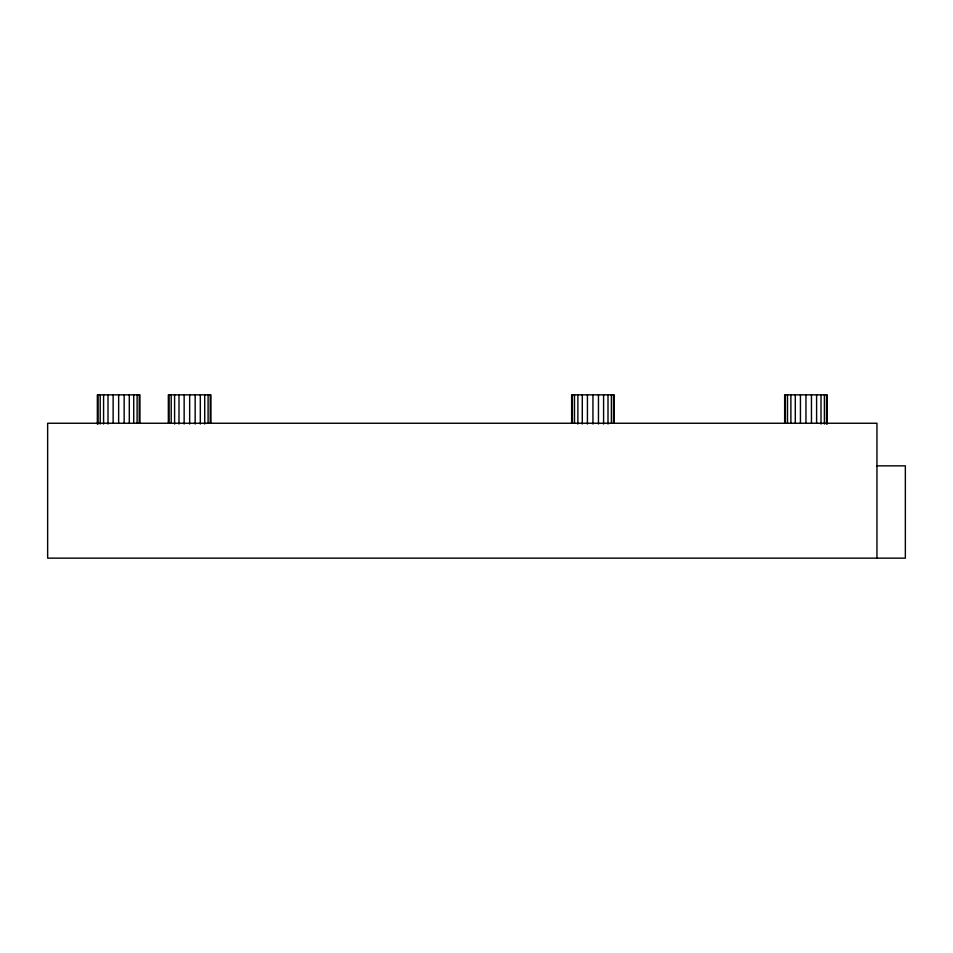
<?xml version="1.0" encoding="UTF-8"?>
<svg xmlns="http://www.w3.org/2000/svg" width="953" height="953" viewBox="0 0 953 953"><rect width="100%" height="100%" fill="white"/><g stroke="black" fill="none" stroke-linecap="round" stroke-linejoin="round"><path stroke-width="1.43" d="M876.951 465.85L905.35 465.85L905.35 558.148L47.65 558.148L47.65 423.251L876.951 423.251L876.951 558.148M827.252 424.037L827.252 394.852L784.653 394.852L784.653 423.061M826.525 394.852L826.525 424.037M824.393 394.852L824.393 424.037M821.01 394.852L821.01 424.037M816.602 394.852L816.602 423.061M811.456 394.852L811.456 423.061M805.952 394.852L805.952 423.061M800.437 394.852L800.437 423.061M795.302 394.852L795.302 423.061M790.883 394.852L790.883 423.061M787.5 394.852L787.5 423.061M785.367 394.852L785.367 423.061M614.244 423.061L614.244 394.852L571.645 394.852L571.645 423.061M613.518 394.852L613.518 423.061M611.385 394.852L611.385 423.061M608.002 394.852L608.002 424.037M603.594 394.852L603.594 424.037M598.46 394.852L598.46 424.037M592.945 394.852L592.945 424.037M587.429 394.852L587.429 424.037M582.295 394.852L582.295 424.037M577.875 394.852L577.875 424.037M574.492 394.852L574.492 423.061M572.372 394.852L572.372 423.061M210.958 423.061L210.958 394.852L168.347 394.852L168.347 423.061M210.232 394.852L210.232 423.061M208.099 394.852L208.099 423.061M204.716 394.852L204.716 424.037M200.309 394.852L200.309 424.037M195.162 394.852L195.162 424.037M189.659 394.852L189.659 424.037M184.143 394.852L184.143 424.037M178.997 394.852L178.997 424.037M174.59 394.852L174.59 424.037M171.206 394.852L171.206 423.061M169.074 394.852L169.074 423.061M139.948 423.061L139.948 394.852L97.349 394.852L97.349 424.037M139.221 394.852L139.221 423.061M137.101 394.852L137.101 423.061M133.718 394.852L133.718 423.061M129.298 394.852L129.298 423.061M124.164 394.852L124.164 423.061M118.648 394.852L118.648 423.061M113.133 394.852L113.133 423.061M107.999 394.852L107.999 424.037M103.591 394.852L103.591 424.037M100.208 394.852L100.208 424.037M98.076 394.852L98.076 424.037"/></g></svg>
